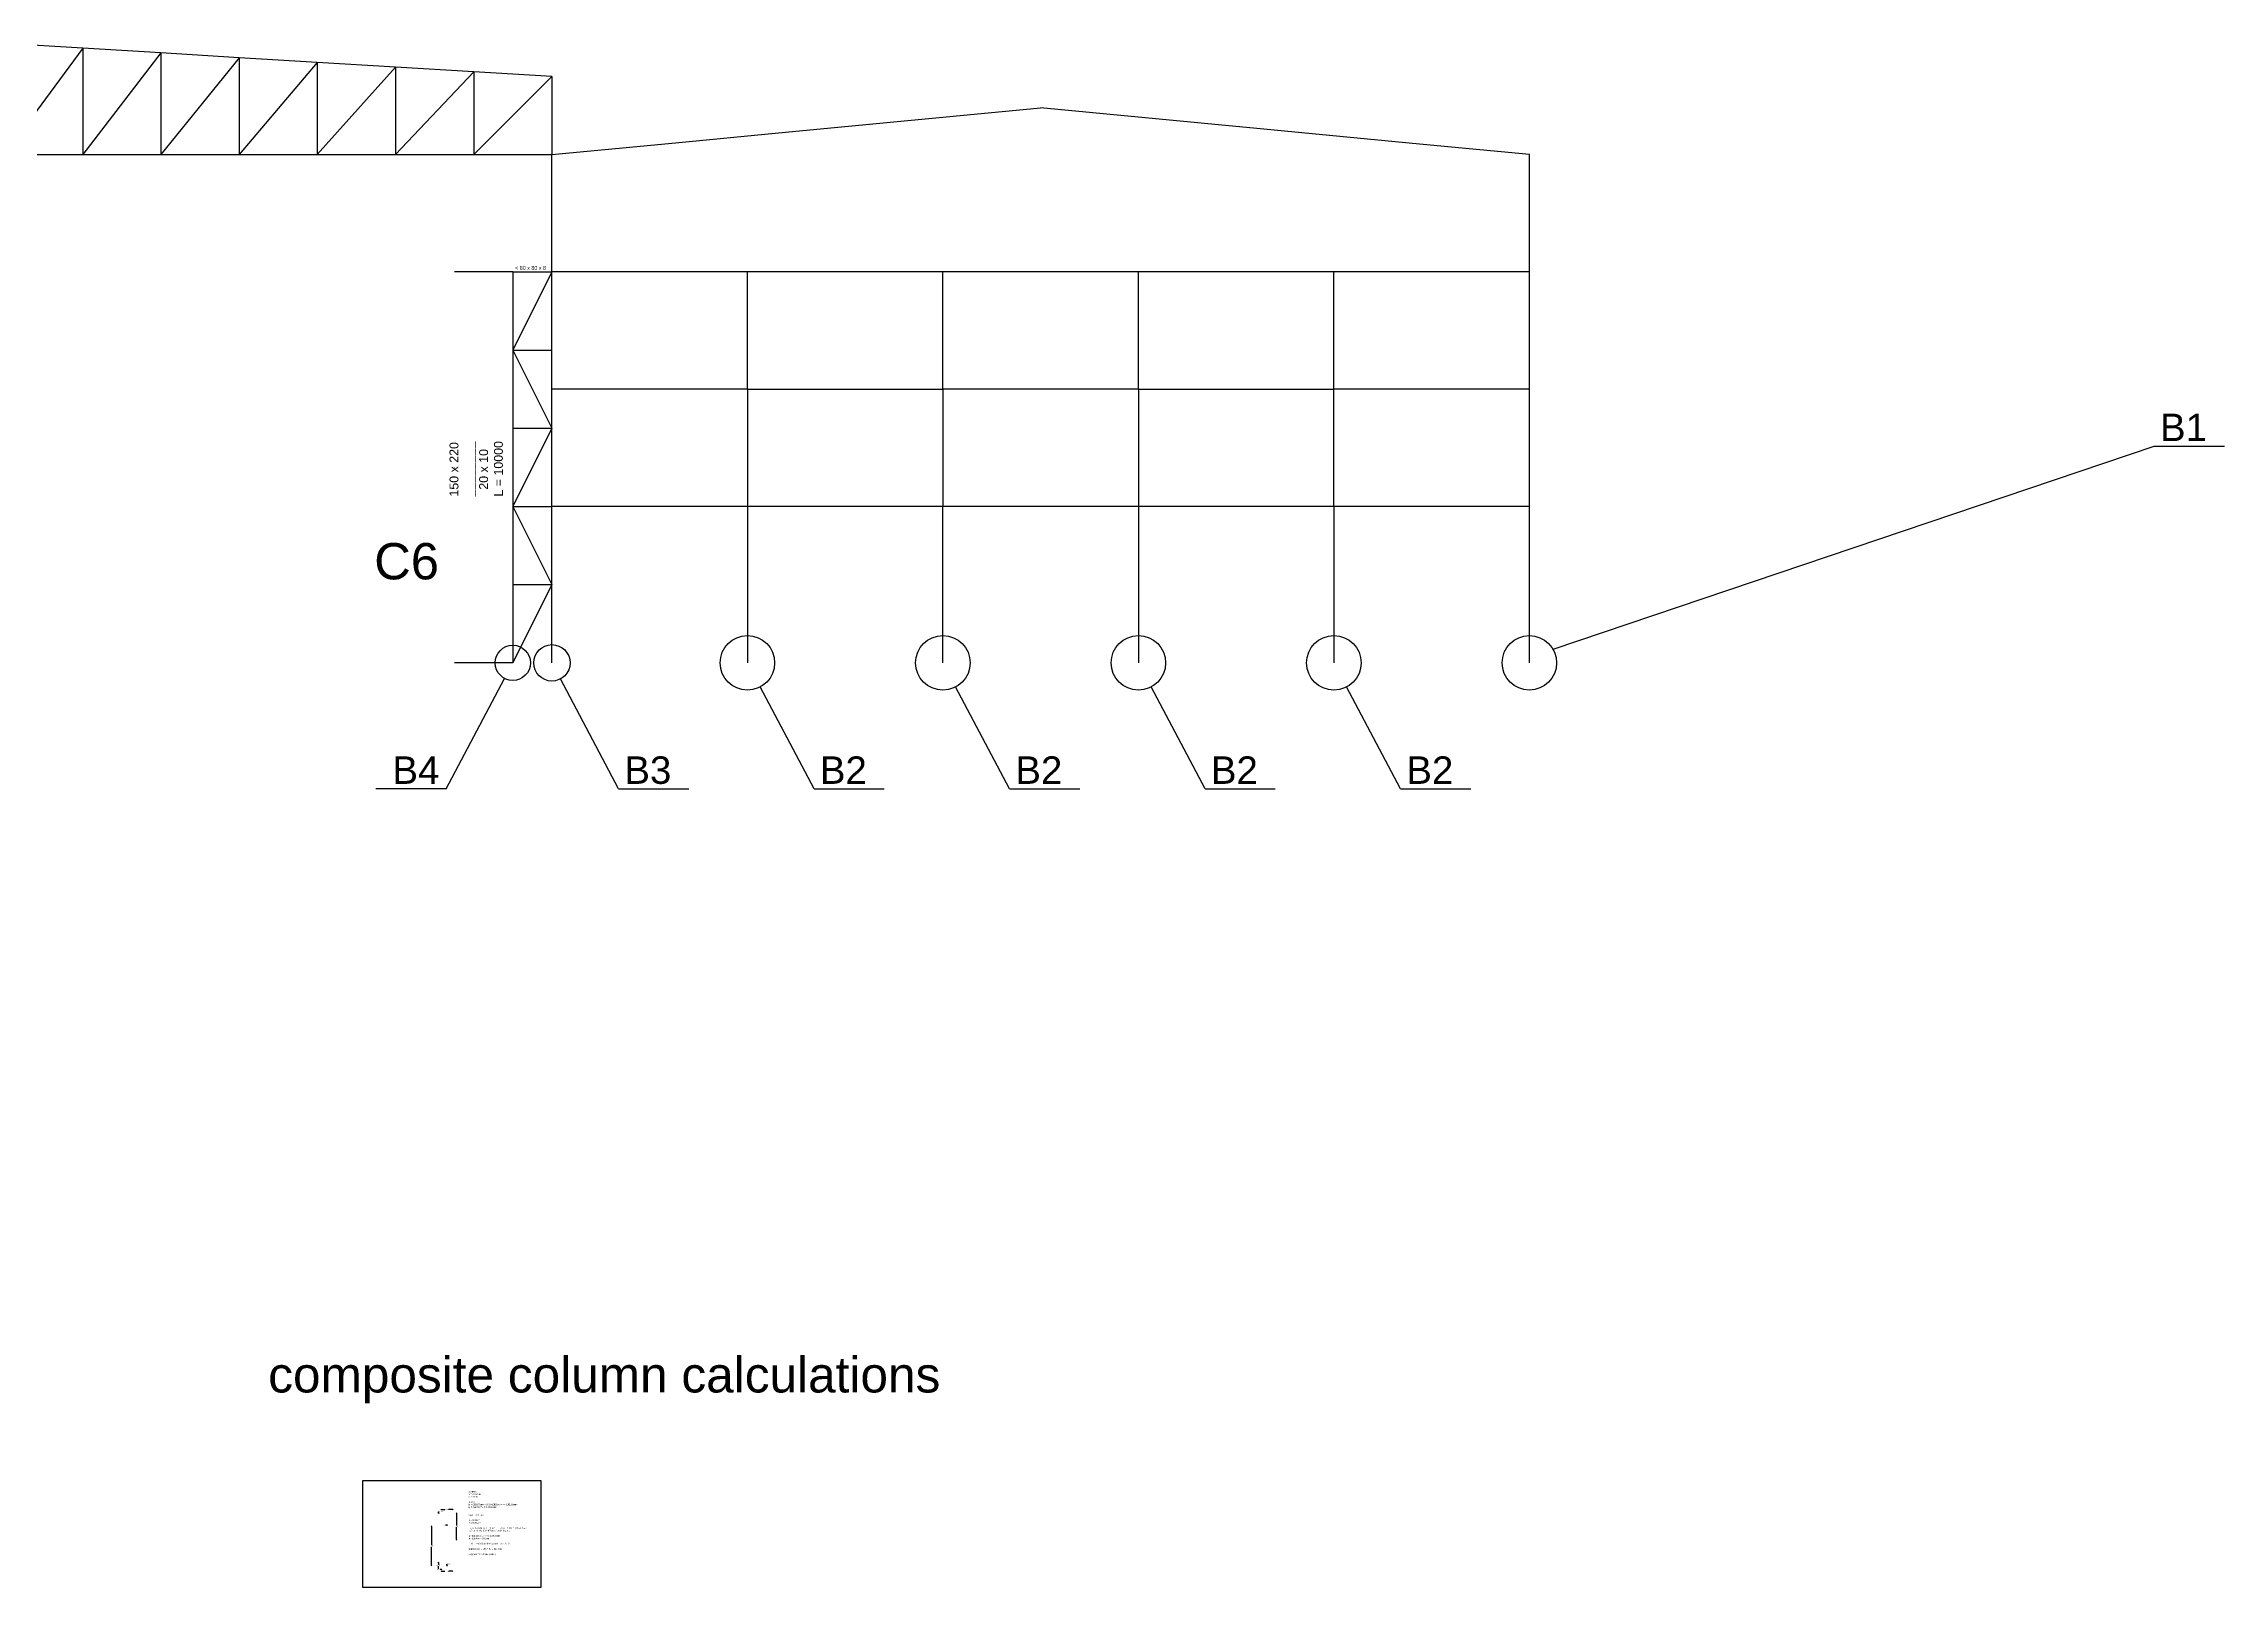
# Model space of a CAD drawing. Header units: inches. Extents: x -15 to 1885144, y -42615 to 866270.
# Drawn here: x 1410528 to 1466303, y 196209 to 235699 of the extents above; entities that cross this region are included whole.
import ezdxf

# ---------------------------------------------------------------- set-up
doc = ezdxf.new("R2010")
doc.units = ezdxf.units.IN
doc.header["$LTSCALE"] = 100
doc.header["$MEASUREMENT"] = 0
for name, color, linetype in [('bolt', 1, 'Continuous'), ('initial layout', 7, 'Continuous'), ('sections', 3, 'Continuous'), ('text', 3, 'Continuous')]:
    doc.layers.add(name, color=color, linetype=linetype)
doc.styles.get("Standard").update_dxf_attribs({"font": 'arial.ttf'})
doc.dimstyles.new('connections', dxfattribs={"dimtxt": 20, "dimasz": 15, "dimexe": 0.0625, "dimexo": 0.0625, "dimgap": 10, "dimtad": 0, "dimtih": 1, "dimtoh": 1, "dimzin": 0, "dimdsep": 46, "dimtxsty": 'Standard', "dimblk": 'OBLIQUE', "dimcen": 0.09, "dimse1": 1, "dimse2": 1, "dimclrd": 256, "dimclre": 256, "dimclrt": 256, "dimadec": 0, "dimazin": 0, "dimtfac": 1, "dimtofl": 0, "dimtmove": 0, "dimatfit": 3, "dimfxl": 1, "dimtfillclr": 256, "dimtolj": 1, "dimtzin": 0, "dimlwe": -1, "dimarcsym": 0})
doc.dimstyles.new('section', dxfattribs={"dimtxt": 1e-05, "dimasz": 15, "dimexe": 0.0625, "dimexo": 0.0625, "dimgap": 10, "dimtad": 0, "dimtoh": 1, "dimzin": 0, "dimdsep": 46, "dimtxsty": 'Standard', "dimblk": 'OBLIQUE', "dimcen": 0.09, "dimsd1": 1, "dimsd2": 1, "dimclrd": 256, "dimclre": 256, "dimclrt": 256, "dimadec": 0, "dimazin": 0, "dimtfac": 1, "dimtofl": 0, "dimtmove": 0, "dimatfit": 3, "dimfxl": 1, "dimtfillclr": 256, "dimtolj": 1, "dimtzin": 0, "dimlwe": -1, "dimarcsym": 0})

# ---------------------------------------------------------------- blocks, each defined once
blk = doc.blocks.new('*D374')
at = {"layer": 'Defpoints', "color": 0, "transparency": 16777216}
for p in [(1421041, 229859), (1422528, 229859), (1422528, 219859)]:
    blk.add_point(p, dxfattribs=at)
at = {"layer": 'sections', "transparency": 16777216}
for p, q in [((1422528, 229859), (1421040, 229859)), ((1422528, 219859), (1421040, 219859))]:
    blk.add_line(p, q, dxfattribs=at)
at = {"layer": 'sections', "transparency": 16777216, "insert": (1421041, 224859), "char_height": 10, "attachment_point": 5, "rotation": 90}
blk.add_mtext('\\A1;10000.00', dxfattribs=at)
blk = doc.blocks.new('_Oblique')
at = {"color": 0, "linetype": 'ByBlock', "lineweight": -2}
blk.add_line((-0.5, -0.5), (0.5, 0.5), dxfattribs=at)
blk = doc.blocks.new('*D348')
at = {"layer": 'Defpoints', "color": 0, "transparency": 16777216}
for p in [(1420694, 198130), (1420994, 198202), (1420994, 198130)]:
    blk.add_point(p, dxfattribs=at)
at = {"layer": 'sections', "lineweight": -2, "transparency": 16777216}
for p, q in [((1420694, 198202), (1420792, 198202)), ((1420994, 198202), (1420895, 198202))]:
    blk.add_line(p, q, dxfattribs=at)
at = {"layer": 'sections', "lineweight": -2, "transparency": 16777216, "xscale": 15, "yscale": 15, "zscale": 15, "rotation": 180}
blk.add_blockref('_Oblique', (1420694, 198202), dxfattribs=at)
at = {"layer": 'sections', "lineweight": -2, "transparency": 16777216, "xscale": 15, "yscale": 15, "zscale": 15}
blk.add_blockref('_Oblique', (1420994, 198202), dxfattribs=at)
at = {"layer": 'sections', "transparency": 16777216, "insert": (1420844, 198202), "char_height": 20, "attachment_point": 5}
blk.add_mtext('\\A1;300.00', dxfattribs=at)
blk = doc.blocks.new('*D349')
at = {"layer": 'Defpoints', "color": 0, "transparency": 16777216}
for p in [(1420631, 198130), (1420694, 198130), (1420694, 198110)]:
    blk.add_point(p, dxfattribs=at)
at = {"layer": 'sections', "lineweight": -2, "transparency": 16777216}
for p, q in [((1420631, 198130), (1420631, 198145)), ((1420631, 198145), (1420646, 198145)), ((1420631, 198110), (1420631, 198130))]:
    blk.add_line(p, q, dxfattribs=at)
at = {"layer": 'sections', "lineweight": -2, "transparency": 16777216, "xscale": 15, "yscale": 15, "zscale": 15}
for p, rotation in [((1420631, 198130), 90), ((1420631, 198110), 270)]:
    blk.add_blockref('_Oblique', p, dxfattribs=dict(at, rotation=rotation))
at = {"layer": 'sections', "transparency": 16777216, "insert": (1420690, 198145), "char_height": 20, "attachment_point": 5}
blk.add_mtext('\\A1;20.00', dxfattribs=at)
blk = doc.blocks.new('*D350')
at = {"layer": 'Defpoints', "color": 0, "transparency": 16777216}
for p in [(1420854, 198110), (1421089, 198110), (1420854, 197430)]:
    blk.add_point(p, dxfattribs=at)
at = {"layer": 'sections', "lineweight": -2, "transparency": 16777216}
for p, q in [((1421089, 198110), (1421089, 197790)), ((1421089, 197430), (1421089, 197749))]:
    blk.add_line(p, q, dxfattribs=at)
at = {"layer": 'sections', "lineweight": -2, "transparency": 16777216, "xscale": 15, "yscale": 15, "zscale": 15}
for p, rotation in [((1421089, 198110), 90), ((1421089, 197430), 270)]:
    blk.add_blockref('_Oblique', p, dxfattribs=dict(at, rotation=rotation))
at = {"layer": 'sections', "transparency": 16777216, "insert": (1421089, 197770), "char_height": 20, "attachment_point": 5}
blk.add_mtext('\\A1;680.00', dxfattribs=at)
blk = doc.blocks.new('*D351')
at = {"layer": 'Defpoints', "color": 0, "transparency": 16777216}
for p in [(1420624, 196845), (1420684, 196845), (1420684, 196695)]:
    blk.add_point(p, dxfattribs=at)
at = {"layer": 'sections', "lineweight": -2, "transparency": 16777216}
for p, q in [((1420624, 196845), (1420624, 196790)), ((1420624, 196695), (1420624, 196749))]:
    blk.add_line(p, q, dxfattribs=at)
at = {"layer": 'sections', "lineweight": -2, "transparency": 16777216, "xscale": 15, "yscale": 15, "zscale": 15}
for p, rotation in [((1420624, 196845), 90), ((1420624, 196695), 270)]:
    blk.add_blockref('_Oblique', p, dxfattribs=dict(at, rotation=rotation))
at = {"layer": 'sections', "transparency": 16777216, "insert": (1420624, 196770), "char_height": 20, "attachment_point": 5}
blk.add_mtext('\\A1;150.00', dxfattribs=at)
blk = doc.blocks.new('*D352')
at = {"layer": 'Defpoints', "color": 0, "transparency": 16777216}
for p in [(1420684, 196695), (1420684, 196665), (1420704, 196695)]:
    blk.add_point(p, dxfattribs=at)
at = {"layer": 'sections', "lineweight": -2, "transparency": 16777216}
for p, q in [((1420684, 196665), (1420669, 196665)), ((1420704, 196665), (1420684, 196665))]:
    blk.add_line(p, q, dxfattribs=at)
at = {"layer": 'sections', "lineweight": -2, "transparency": 16777216, "xscale": 15, "yscale": 15, "zscale": 15, "rotation": 180}
blk.add_blockref('_Oblique', (1420684, 196665), dxfattribs=at)
at = {"layer": 'sections', "lineweight": -2, "transparency": 16777216, "xscale": 15, "yscale": 15, "zscale": 15}
blk.add_blockref('_Oblique', (1420704, 196665), dxfattribs=at)
at = {"layer": 'sections', "transparency": 16777216, "insert": (1420625, 196665), "char_height": 20, "attachment_point": 5}
blk.add_mtext('\\A1;20.00', dxfattribs=at)
blk = doc.blocks.new('*D353')
at = {"layer": 'Defpoints', "color": 0, "transparency": 16777216}
for p in [(1420704, 196765), (1420984, 196765), (1420984, 196622)]:
    blk.add_point(p, dxfattribs=at)
at = {"layer": 'sections', "lineweight": -2, "transparency": 16777216}
for p, q in [((1420704, 196622), (1420792, 196622)), ((1420984, 196622), (1420895, 196622))]:
    blk.add_line(p, q, dxfattribs=at)
at = {"layer": 'sections', "lineweight": -2, "transparency": 16777216, "xscale": 15, "yscale": 15, "zscale": 15, "rotation": 180}
blk.add_blockref('_Oblique', (1420704, 196622), dxfattribs=at)
at = {"layer": 'sections', "lineweight": -2, "transparency": 16777216, "xscale": 15, "yscale": 15, "zscale": 15}
blk.add_blockref('_Oblique', (1420984, 196622), dxfattribs=at)
at = {"layer": 'sections', "transparency": 16777216, "insert": (1420844, 196622), "char_height": 20, "attachment_point": 5}
blk.add_mtext('\\A1;280.00', dxfattribs=at)
blk = doc.blocks.new('*D354')
at = {"layer": 'Defpoints', "color": 0, "transparency": 16777216}
for p in [(1420844, 196775), (1420844, 196775), (1420844, 196765)]:
    blk.add_point(p, dxfattribs=at)
at = {"layer": 'sections', "lineweight": -2, "transparency": 16777216}
for p, q in [((1420844, 196775), (1420844, 196805)), ((1420844, 196805), (1420859, 196805)), ((1420844, 196765), (1420844, 196750))]:
    blk.add_line(p, q, dxfattribs=at)
at = {"layer": 'sections', "lineweight": -2, "transparency": 16777216, "xscale": 15, "yscale": 15, "zscale": 15}
for p, rotation in [((1420844, 196775), 270), ((1420844, 196765), 90)]:
    blk.add_blockref('_Oblique', p, dxfattribs=dict(at, rotation=rotation))
at = {"layer": 'sections', "transparency": 16777216, "insert": (1420901, 196805), "char_height": 20, "attachment_point": 5}
blk.add_mtext('\\A1;10.00', dxfattribs=at)
blk = doc.blocks.new('*D355')
at = {"layer": 'Defpoints', "color": 0, "transparency": 16777216}
for p in [(1420834, 197803), (1420834, 197770), (1420854, 197770)]:
    blk.add_point(p, dxfattribs=at)
at = {"layer": 'sections', "lineweight": -2, "transparency": 16777216}
for p, q in [((1420834, 197803), (1420819, 197803)), ((1420854, 197803), (1420834, 197803))]:
    blk.add_line(p, q, dxfattribs=at)
at = {"layer": 'sections', "lineweight": -2, "transparency": 16777216, "xscale": 15, "yscale": 15, "zscale": 15, "rotation": 180}
blk.add_blockref('_Oblique', (1420834, 197803), dxfattribs=at)
at = {"layer": 'sections', "lineweight": -2, "transparency": 16777216, "xscale": 15, "yscale": 15, "zscale": 15}
blk.add_blockref('_Oblique', (1420854, 197803), dxfattribs=at)
at = {"layer": 'sections', "transparency": 16777216, "insert": (1420775, 197803), "char_height": 20, "attachment_point": 5}
blk.add_mtext('\\A1;20.00', dxfattribs=at)
blk = doc.blocks.new('*D356')
at = {"layer": 'Defpoints', "color": 0, "transparency": 16777216}
for p in [(1420834, 197770), (1420451, 196770), (1420834, 196770)]:
    blk.add_point(p, dxfattribs=at)
at = {"layer": 'sections', "lineweight": -2, "transparency": 16777216}
for p, q in [((1420451, 197770), (1420451, 197290)), ((1420451, 196770), (1420451, 197249))]:
    blk.add_line(p, q, dxfattribs=at)
at = {"layer": 'sections', "lineweight": -2, "transparency": 16777216, "xscale": 15, "yscale": 15, "zscale": 15}
for p, rotation in [((1420451, 197770), 90), ((1420451, 196770), 270)]:
    blk.add_blockref('_Oblique', p, dxfattribs=dict(at, rotation=rotation))
at = {"layer": 'sections', "transparency": 16777216, "insert": (1420451, 197270), "char_height": 20, "attachment_point": 5}
blk.add_mtext('\\A1;1000.00', dxfattribs=at)

msp = doc.modelspace()

# ---------------------------------------------------------------- linework, layer by layer
at = {"layer": 'bolt'}
for p, q in [((1449133.186, 220204.526), (1464506.765, 225403.638)), ((1464506.765, 225403.638), (1466303.148, 225403.638)), ((1420824.205, 216636.312), (1422317.503, 219460.801)), ((1425231.431, 216636.312), (1423745.417, 219447.023)), ((1430231.431, 216636.312), (1428853.701, 219242.211)), ((1435231.431, 216636.312), (1433853.701, 219242.211)), ((1440231.431, 216636.312), (1438853.701, 219242.211)), ((1445231.431, 216636.312), (1443853.701, 219242.211)), ((1420824.205, 216636.312), (1419027.822, 216636.312)), ((1425231.431, 216636.312), (1427027.814, 216636.312)), ((1430231.431, 216636.312), (1432027.814, 216636.312)), ((1435231.431, 216636.312), (1437027.814, 216636.312)), ((1440231.431, 216636.312), (1442027.814, 216636.312)), ((1445231.431, 216636.312), (1447027.814, 216636.312))]:
    msp.add_line(p, q, dxfattribs=at)
for centre, radius in [((1423527.818, 219858.6), 465.559), ((1428527.818, 219858.6), 697.234), ((1433527.818, 219858.6), 697.234), ((1438527.818, 219858.6), 697.234), ((1443527.818, 219858.6), 697.234), ((1448527.818, 219858.6), 697.234), ((1422527.818, 219858.6), 449.974)]:
    msp.add_circle(centre, radius, dxfattribs=at)
at = {"layer": 'initial layout'}
for p, q in [((1411527.818, 235578.6), (1409527.818, 235698.6)), ((1411527.818, 235578.6), (1409527.818, 232858.6)), ((1411527.818, 235578.6), (1411527.818, 232858.6)), ((1413527.818, 235458.6), (1411527.818, 235578.6)), ((1413527.818, 235458.6), (1411527.818, 232858.6)), ((1413527.818, 235458.6), (1413527.818, 232858.6)), ((1415527.818, 235338.6), (1413527.818, 235458.6)), ((1415527.818, 235338.6), (1413527.818, 232858.6)), ((1415527.818, 235338.6), (1415527.818, 232858.6)), ((1417527.818, 235218.6), (1415527.818, 235338.6)), ((1417527.818, 235218.6), (1415527.818, 232858.6)), ((1417527.818, 235218.6), (1417527.818, 232858.6)), ((1419527.818, 235098.6), (1417527.818, 235218.6)), ((1419527.818, 235098.6), (1417527.818, 232858.6)), ((1419527.818, 235098.6), (1419527.818, 232858.6)), ((1421527.818, 234978.6), (1419527.818, 235098.6)), ((1421527.818, 234978.6), (1419527.818, 232858.6)), ((1421527.818, 234978.6), (1421527.818, 232858.6)), ((1423527.818, 234858.6), (1421527.818, 234978.6)), ((1423527.818, 234858.6), (1421527.818, 232858.6)), ((1423527.818, 234858.6), (1423527.818, 232858.6)), ((1429500.36, 233431.964), (1436027.818, 234058.6)), ((1441559.853, 233527.525), (1436027.818, 234058.6)), ((1423527.818, 232858.6), (1426514.089, 233145.282)), ((1426514.089, 233145.282), (1429500.36, 233431.964)), ((1445541.547, 233145.282), (1441559.853, 233527.525)), ((1448527.818, 232858.6), (1445541.547, 233145.282)), ((1409527.818, 232858.6), (1411527.818, 232858.6)), ((1411527.818, 232858.6), (1413527.818, 232858.6)), ((1413527.818, 232858.6), (1415527.818, 232858.6)), ((1415527.818, 232858.6), (1417527.818, 232858.6)), ((1417527.818, 232858.6), (1419527.818, 232858.6)), ((1419527.818, 232858.6), (1421527.818, 232858.6)), ((1421527.818, 232858.6), (1423527.818, 232858.6)), ((1423527.818, 229858.6), (1423527.818, 232858.6)), ((1448527.818, 229858.6), (1448527.818, 232858.6)), ((1422527.818, 229858.6), (1423527.818, 229858.6)), ((1423527.818, 229858.6), (1422527.818, 227858.6)), ((1422527.818, 229858.6), (1422527.818, 219858.6)), ((1422527.818, 229858.6), (1422527.818, 219858.6)), ((1423527.818, 227858.6), (1423527.818, 229858.6)), ((1428527.818, 229858.6), (1423527.818, 229858.6)), ((1428527.818, 226858.6), (1428527.818, 229858.6)), ((1433527.818, 229858.6), (1428527.818, 229858.6)), ((1433527.818, 226858.6), (1433527.818, 229858.6)), ((1438527.818, 229858.6), (1433527.818, 229858.6)), ((1438527.818, 226858.6), (1438527.818, 229858.6)), ((1443527.818, 229858.6), (1438527.818, 229858.6)), ((1443527.818, 226858.6), (1443527.818, 229858.6)), ((1448527.818, 229858.6), (1443527.818, 229858.6)), ((1448527.818, 226858.6), (1448527.818, 229858.6)), ((1422527.818, 227858.6), (1423527.818, 227858.6)), ((1422527.818, 227858.6), (1423527.818, 225858.6)), ((1423527.818, 223858.6), (1423527.818, 227858.6)), ((1428527.818, 226858.6), (1423527.818, 226858.6)), ((1428527.818, 226858.6), (1428527.818, 223858.6)), ((1428527.818, 226858.6), (1428527.818, 223858.6)), ((1428527.818, 226858.6), (1433527.818, 226858.6)), ((1438527.818, 226858.6), (1433527.818, 226858.6)), ((1433527.818, 226858.6), (1433527.818, 223858.6)), ((1433527.818, 226858.6), (1433527.818, 223858.6)), ((1438527.818, 226858.6), (1438527.818, 223858.6)), ((1438527.818, 226858.6), (1438527.818, 223858.6)), ((1438527.818, 226858.6), (1443527.818, 226858.6)), ((1448527.818, 226858.6), (1443527.818, 226858.6)), ((1443527.818, 223858.6), (1443527.818, 226858.6)), ((1448527.818, 219858.6), (1448527.818, 226858.6)), ((1422527.818, 225858.6), (1423527.818, 225858.6)), ((1423527.818, 225858.6), (1422527.818, 223858.6)), ((1422527.818, 223858.6), (1423527.818, 223858.6)), ((1422527.818, 223858.6), (1423527.818, 221858.6)), ((1428527.818, 223858.6), (1423527.818, 223858.6)), ((1423527.818, 219858.6), (1423527.818, 223858.6)), ((1428527.818, 223858.6), (1428527.818, 219858.6)), ((1433527.818, 223858.6), (1428527.818, 223858.6)), ((1438527.818, 223858.6), (1433527.818, 223858.6)), ((1433527.818, 219858.6), (1433527.818, 223858.6)), ((1438527.818, 223858.6), (1438527.818, 219858.6)), ((1443527.818, 223858.6), (1438527.818, 223858.6)), ((1448527.818, 223858.6), (1443527.818, 223858.6)), ((1443527.818, 223858.6), (1443527.818, 219858.6)), ((1422527.818, 221858.6), (1423527.818, 221858.6)), ((1423527.818, 221858.6), (1422527.818, 219858.6))]:
    msp.add_line(p, q, dxfattribs=at)
at = {"layer": 'sections'}
msp.add_lwpolyline([(1418691.783, 198942.161), (1423241.14, 198942.161), (1423241.14, 196208.959), (1418691.783, 196208.959)], close=True, dxfattribs=at)

# ---------------------------------------------------------------- texts
at = {"layer": 'bolt'}
for s, p in [('B1', (1464657.018, 225530.219)), ('B4', (1419448.703, 216762.892)), ('B3', (1425381.684, 216762.892)), ('B2', (1430381.684, 216762.892)), ('B2', (1435381.684, 216762.892)), ('B2', (1440381.684, 216762.892)), ('B2', (1445381.684, 216762.892))]:
    msp.add_text(s, height=702.7444, dxfattribs=at).set_placement(p)
at = {"layer": 'sections'}
msp.add_text('< 80 x 80 x 8', height=98.14202, rotation=0, dxfattribs=at).set_placement((1422587.27, 229912.051))
at = {"layer": 'sections', "insert": (1420909.288, 224110.81), "char_height": 227.2868, "attachment_point": 1, "rotation": 90}
msp.add_mtext_dynamic_manual_height_columns('150 x 220\\P________\\P  20 x 10\\PL = 10000', width=1384.85194, gutter_width=1136.434, heights=[0], dxfattribs=at)
at = {"layer": 'sections', "insert": (1421392.916, 198682.014), "char_height": 40, "width": 1608.15522, "attachment_point": 1}
msp.add_mtext('centroid:{\\fArial|b0|i0|c178|p34;\\P}Y = 76.32cm\\PX = 16cm\\P{\\fArial|b0|i0|c178|p34;\\P}inertia:\\PIx = 998867cm4 = 9.99x10E9 mm4 == 10E10mm4\\PIy = 26223 cm4 = 2.62x10E8\\P\\P\\PArea = 372 cm2\\P\\Pix = 51.8 cm\\Piy = 8.395cm\\P\\PLx (in plane length) = 10m *  2 = 20m = 2000cm ( fixed free )\\PLy ( out of plane ) = 870cm ( fixed hinged )\\P\\Plambda @y = Ly / iy = 103.57cm\\Plambda @x = 38.6cm\\P\\PFcall = 7500 / lambda-squared = 0.7 t/cm2\\P\\Papplied load = 133 + 91 = 224 tons\\P\\PFapplied = 0.6 t/cm2 ( safe )', dxfattribs=at)
at = {"layer": 'text', "ltscale": 10}
msp.add_text('C6', height=928.2248, dxfattribs=at).set_placement((1418982.684, 221994.223))
at = {"layer": 'text'}
msp.add_text('composite column calculations', height=907.50352, dxfattribs=at).set_placement((1416271.616, 201194.684))

# ---------------------------------------------------------------- dimensions: what is measured, and where the dimension line sits
at = {"layer": 'sections'}
dim = msp.add_linear_dim(base=(1421040.544, 229858.6), p1=(1422527.818, 219858.6), p2=(1422527.818, 229858.6), angle=90, dimstyle='section', override={"dimtxt": 10}, dxfattribs=at)
dim.commit()
dim.dimension.update_dxf_attribs({"geometry": '*D374', "text_midpoint": (1421040.544, 224858.6)})
for base, p1, p2, picture, middle in [((1420630.626, 198129.706), (1420693.581, 198109.706), (1420693.581, 198129.706), '*D349', (1420689.507, 198144.706)), ((1421089.346, 198109.706), (1420853.581, 197429.706), (1420853.581, 198109.706), '*D350', (1421089.346, 197769.706)), ((1420624.308, 196844.706), (1420683.581, 196694.706), (1420683.581, 196844.706), '*D351', (1420624.308, 196769.706)), ((1420843.581, 196774.706), (1420843.581, 196764.706), (1420843.581, 196774.706), '*D354', (1420901.35, 196804.706))]:
    dim = msp.add_linear_dim(base=base, p1=p1, p2=p2, angle=90, dimstyle='connections', dxfattribs=at)
    dim.commit()
    dim.dimension.update_dxf_attribs({"geometry": picture, "text_midpoint": middle})
for base, p1, p2, picture, middle in [((1420993.581, 198201.691), (1420693.581, 198129.706), (1420993.581, 198129.706), '*D348', (1420843.581, 198201.691)), ((1420833.581, 197803.373), (1420853.581, 197769.706), (1420833.581, 197769.706), '*D355', (1420774.7, 197803.373)), ((1420683.581, 196664.918), (1420703.581, 196694.706), (1420683.581, 196694.706), '*D352', (1420624.7, 196664.918)), ((1420983.581, 196622.435), (1420703.581, 196764.706), (1420983.581, 196764.706), '*D353', (1420843.581, 196622.435))]:
    dim = msp.add_linear_dim(base=base, p1=p1, p2=p2, dimstyle='connections', dxfattribs=at)
    dim.commit()
    dim.dimension.update_dxf_attribs({"geometry": picture, "text_midpoint": middle})
dim = msp.add_linear_dim(base=(1420451.465, 196769.706), p1=(1420833.581, 197769.706), p2=(1420833.581, 196769.706), angle=90, dimstyle='connections', dxfattribs=at)
dim.commit()
dim.dimension.update_dxf_attribs({"geometry": '*D356', "text_midpoint": (1420451.465, 197269.706), "dimtype": 160})

doc.saveas('drawing.dxf')
